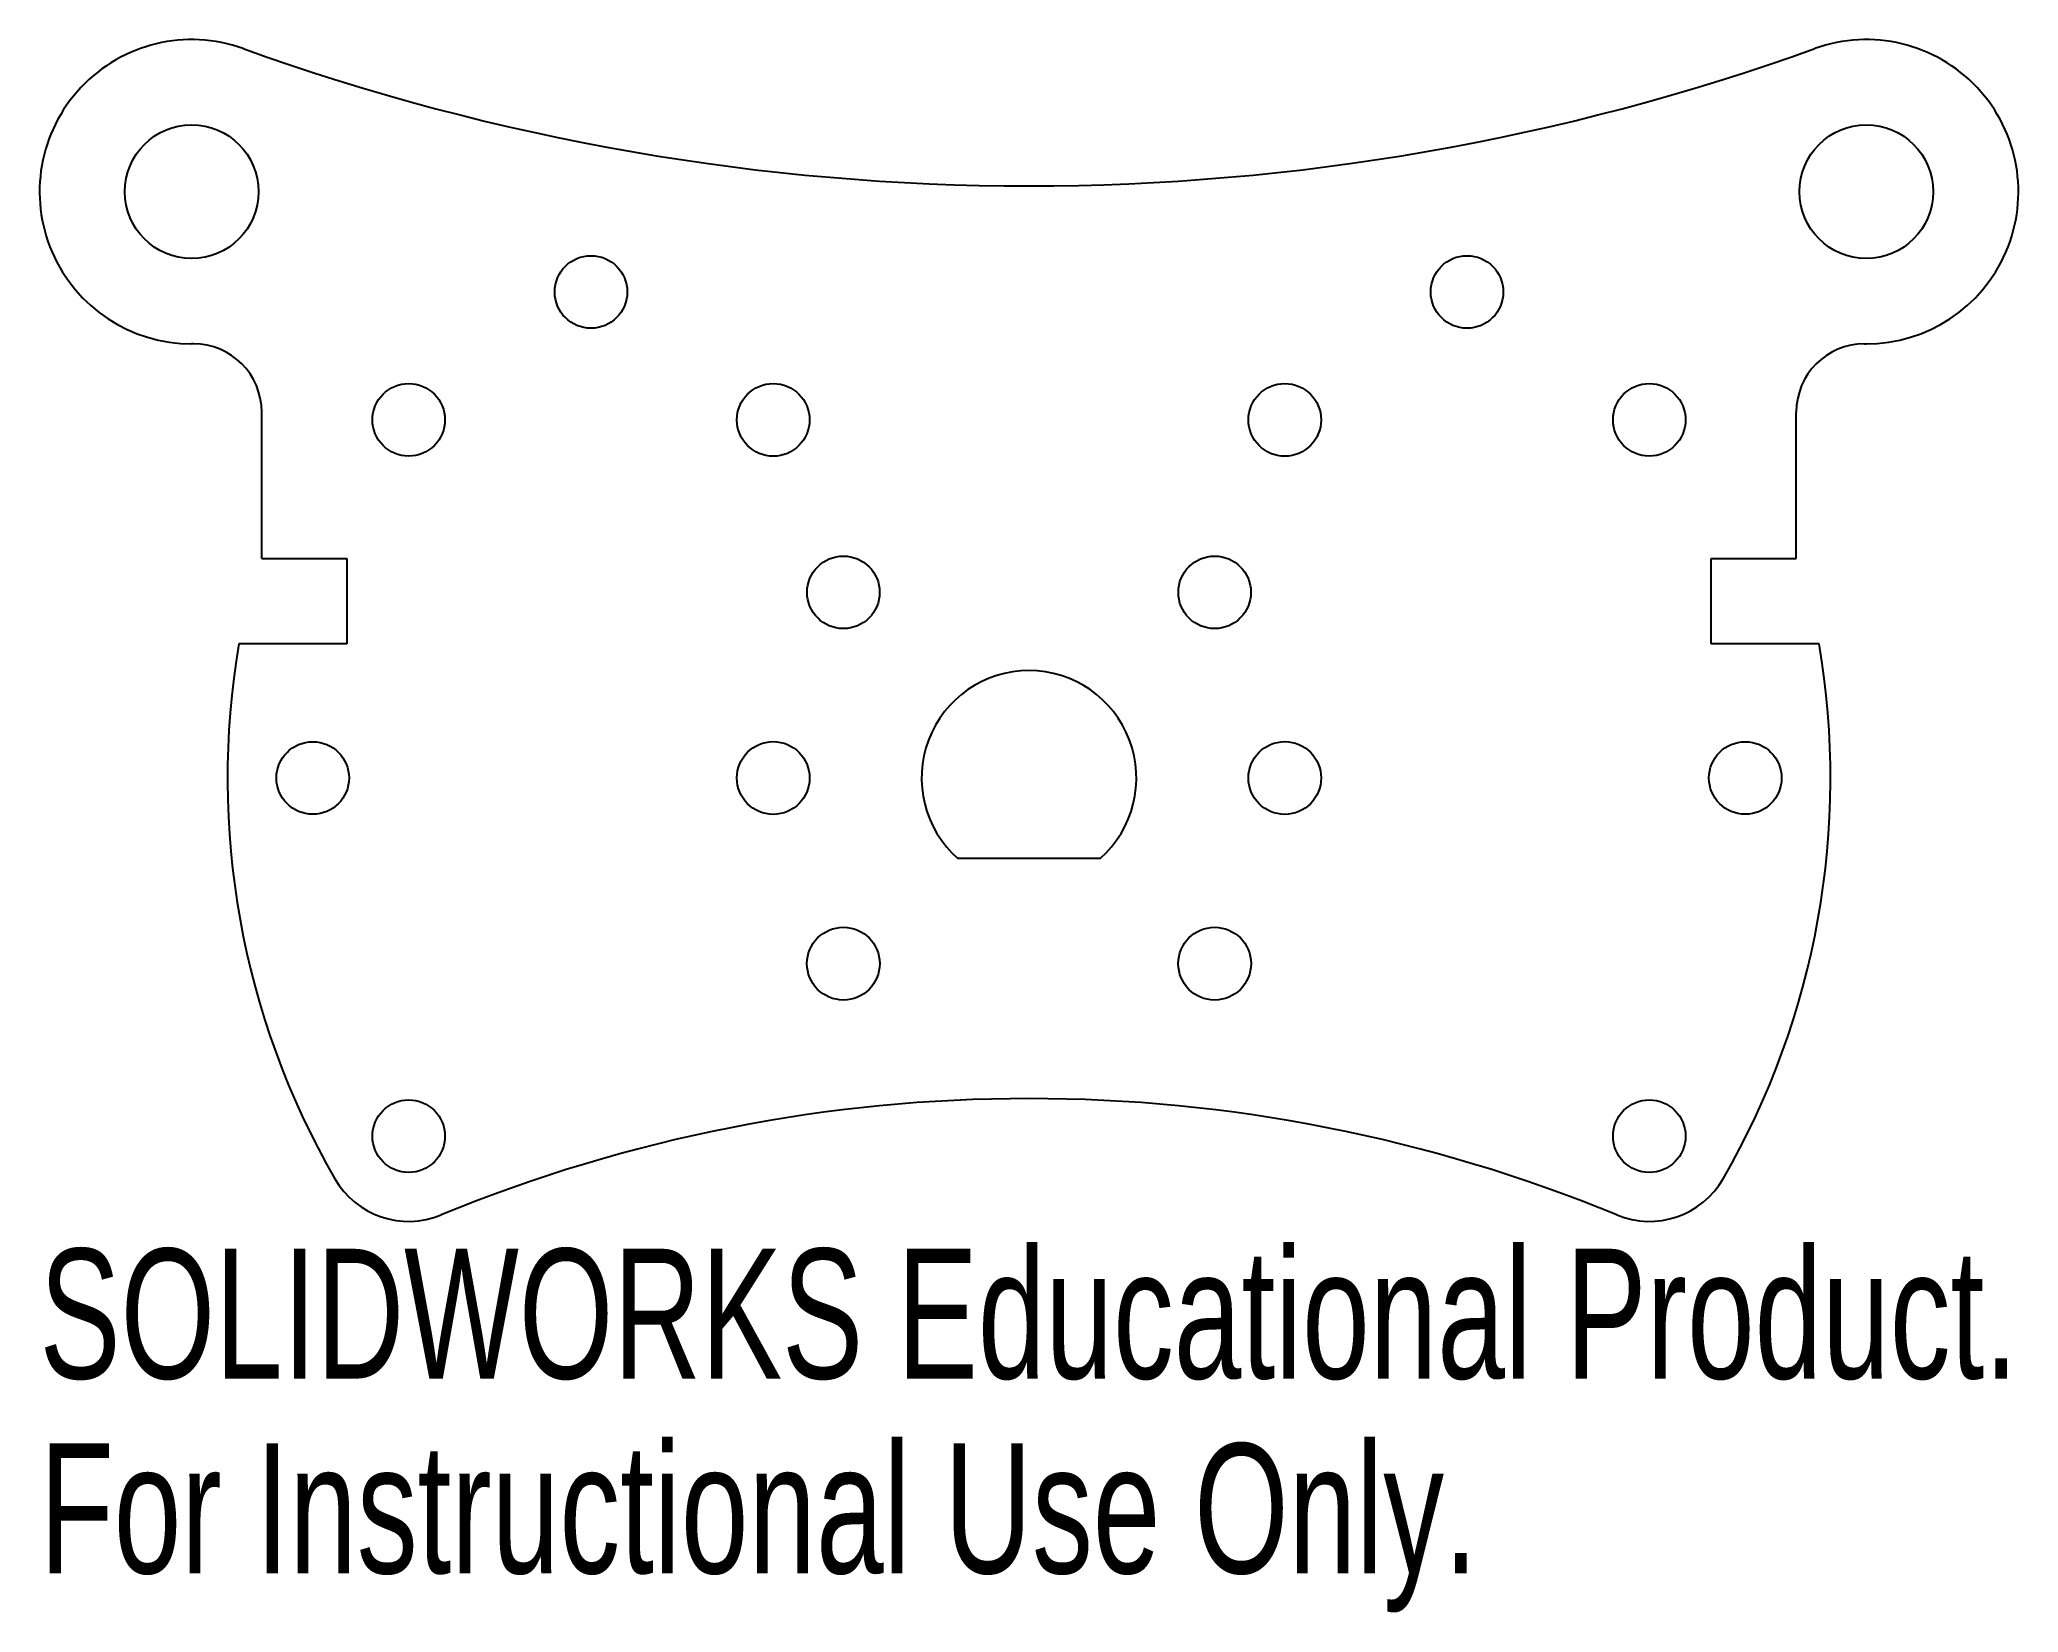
# Model space of a CAD drawing. Header units: inches. Extents: x -1.45 to 1.45, y -1.22 to 1.08.
import ezdxf

# ---------------------------------------------------------------- set-up
doc = ezdxf.new("R2010")
doc.units = ezdxf.units.IN
doc.header["$MEASUREMENT"] = 0
doc.styles.add('SLDTEXTSTYLE0', font='TXT', dxfattribs={"width": 0.7})

msp = doc.modelspace()

# ---------------------------------------------------------------- linework, layer by layer
at = {"color": 7, "linetype": 'Continuous', "lineweight": 25}
for p, q in [((-1.225, 0.6366), (-1.2277, 0.6366)), ((1.225, 0.6366), (1.2277, 0.6366)), ((-1.125, 0.3219), (-1.125, 0.5366)), ((1.125, 0.3219), (1.125, 0.5366)), ((-1.125, 0.3219), (-1, 0.3219)), ((-1, 0.3219), (-1, 0.1969)), ((1, 0.3219), (1.125, 0.3219)), ((1, 0.1969), (1, 0.3219)), ((-1, 0.1969), (-1.1586, 0.1969)), ((1.1586, 0.1969), (1, 0.1969)), ((0.1042, -0.1181), (-0.1042, -0.1181))]:
    msp.add_line(p, q, dxfattribs=at)
for centre, radius in [((-1.2277, 0.8596), 0.098), ((1.2277, 0.8596), 0.098), ((-0.6422, 0.7126), 0.0532), ((0.6422, 0.7126), 0.0532), ((-0.9095, 0.5251), 0.0532), ((-0.375, 0.5251), 0.0533), ((0.375, 0.5251), 0.0533), ((0.9095, 0.5251), 0.0532), ((-0.2722, 0.2722), 0.0532), ((0.2722, 0.2722), 0.0532), ((-1.0502, 0), 0.0532), ((-0.375, 0), 0.0533), ((0.375, 0), 0.0533), ((1.0502, 0), 0.0532), ((-0.2722, -0.2722), 0.0533), ((0.2722, -0.2722), 0.0533), ((-0.9095, -0.5251), 0.0532), ((0.9095, -0.5251), 0.0532)]:
    msp.add_circle(centre, radius, dxfattribs=at)
for centre, radius, start, end in [((-1.2277, 0.8596), 0.223, 70.1768, 270), ((1.2277, 0.8596), 0.223, 270, 109.8232), ((0, 4.2653), 3.3972, 250.1768, 289.8232), ((-1.225, 0.5366), 0.1, 0, 90), ((1.225, 0.5366), 0.1, 90, 180), ((0, 0), 1.1752, 170.3573, 210), ((0, 0), 1.1752, 330, 9.6427), ((0, 0), 0.1575, 311.4096, 228.5904), ((0, -2.7313), 2.2613, 67.596, 112.404), ((-0.9095, -0.5251), 0.125, 210, 292.404), ((0.9095, -0.5251), 0.125, 247.596, 330)]:
    msp.add_arc(centre, radius, start, end, dxfattribs=at)

# ---------------------------------------------------------------- texts
at = {"color": 7, "linetype": 'Continuous', "char_height": 0.1903, "attachment_point": 1, "style": 'SLDTEXTSTYLE0'}
for s, insert in [('SOLIDWORKS Educational Product.', (-1.4507, -0.6902)), ('For Instructional Use Only.', (-1.4507, -0.9757))]:
    msp.add_mtext(s, dxfattribs=dict(at, insert=insert))

doc.saveas('drawing.dxf')
